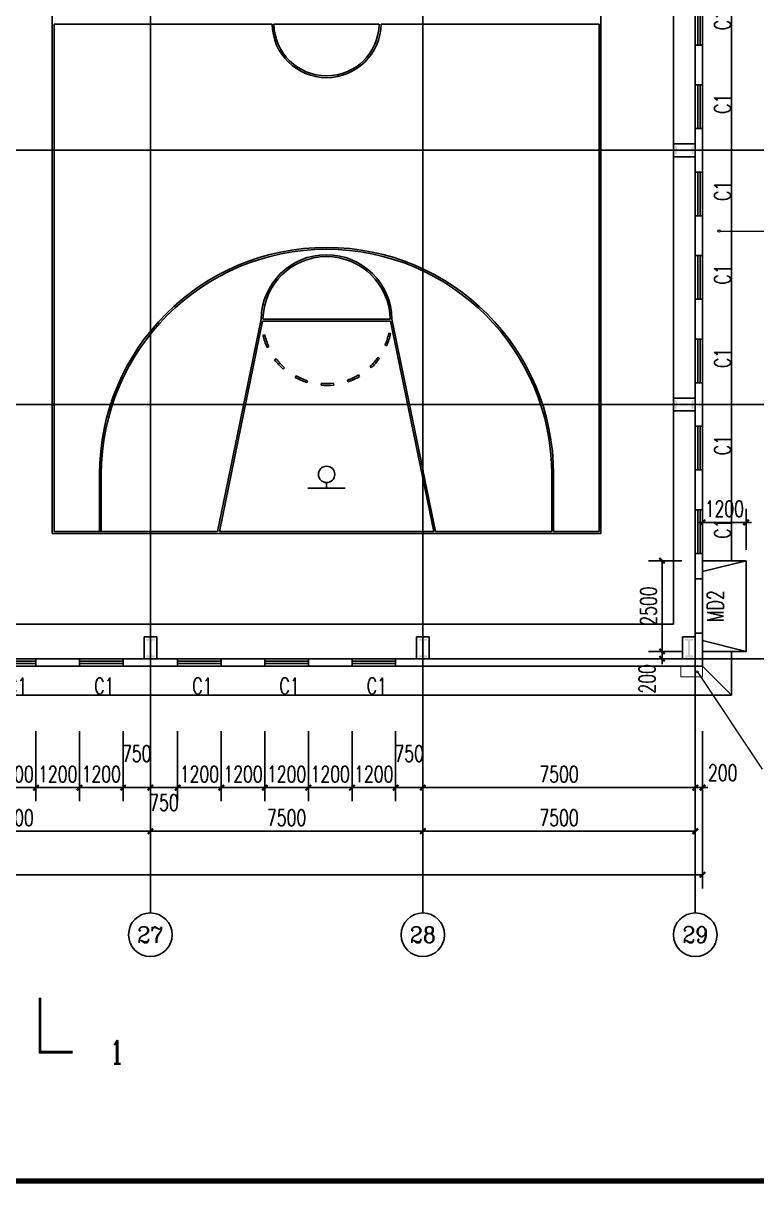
# Model space of a CAD drawing. Extents: x 962303 to 1579583, y -174742 to 224716.
# Drawn here: x 1540223 to 1560416, y 78683 to 110641 of the extents above; entities that cross this region are included whole.
import ezdxf
from ezdxf.enums import TextEntityAlignment as Align

# ---------------------------------------------------------------- set-up
doc = ezdxf.new("R2010")
doc.units = 0
doc.header["$LTSCALE"] = 1000
doc.header["$MEASUREMENT"] = 0
doc.linetypes.add('DASH', pattern=[0.35, 0.25, -0.1])
for name, color, linetype in [('AXIS', 3, 'Continuous'), ('AXIS_TEXT', 7, 'Continuous'), ('DIM_SYMB', 3, 'Continuous'), ('DOTE', 1, 'Continuous'), ('GROUND', 2, 'Continuous'), ('PUB_DIM', 3, 'Continuous'), ('PUB_TEXT', 7, 'Continuous'), ('PUB_TITLE', 4, 'Continuous'), ('STAIR', 2, 'Continuous'), ('WALL', 5, 'Continuous'), ('WINDOW', 4, 'Continuous'), ('WINDOW_TEXT', 7, 'Continuous')]:
    doc.layers.add(name, color=color, linetype=linetype)
doc.layers.add('DIM_IDEN', color=3, linetype='Continuous', lineweight=0)
doc.styles.add('_TCH_AXIS', font='COMPLEX', dxfattribs={"bigfont": 'GBCBIG'})
doc.styles.add('_TCH_DIM_T3', font='SIMPLEX', dxfattribs={"width": 0.705882, "bigfont": 'GBCBIG'})
doc.styles.add('_TCH_LABEL', font='COMPLEX', dxfattribs={"bigfont": 'GBCBIG'})
doc.styles.add('_TCH_WINDOW', font='SIMPLEX', dxfattribs={"bigfont": 'GBCBIG'})
doc.styles.add('COMPLEX', font='COMPLEX')
doc.dimstyles.new('_TCH_ARCH&&150', dxfattribs={"dimtxt": 446.25, "dimasz": 150, "dimexe": 375, "dimexo": 450, "dimgap": 150, "dimtad": 1, "dimdec": 0, "dimzin": 0, "dimdsep": 46, "dimtxsty": '_TCH_DIM_T3', "dimblk": 'ARCHTICK', "dimcen": 0.09, "dimclrt": 7, "dimazin": 2, "dimtfac": 1, "dimtdec": 0, "dimtix": 1, "dimtmove": 2, "dimatfit": 3, "dimfxl": 0, "dimtolj": 1, "dimtzin": 0, "dimarcsym": 0})

# ---------------------------------------------------------------- blocks, each defined once
blk = doc.blocks.new('_ArchTick')
at = {"color": 0, "linetype": 'ByBlock', "const_width": 0.4}
blk.add_lwpolyline([(-0.5, -0.5), (0.5, 0.5)], dxfattribs=at)
blk = doc.blocks.new('*D255')
at = {"layer": 'Defpoints', "color": 0}
for p in [(1560123, 96896), (1558923, 95691), (1560123, 95691)]:
    blk.add_point(p, dxfattribs=at)
at = {"layer": 'PUB_DIM', "color": 0, "lineweight": -2}
for p, q in [((1558923, 96141), (1558923, 97271)), ((1560123, 96141), (1560123, 97271)), ((1558923, 96896), (1558773, 96896)), ((1558923, 96896), (1560123, 96896)), ((1560123, 96896), (1560273, 96896))]:
    blk.add_line(p, q, dxfattribs=at)
at = {"layer": 'PUB_DIM', "color": 0, "lineweight": -2, "xscale": 150, "yscale": 150, "zscale": 150}
blk.add_blockref('_ArchTick', (1558923, 96896), dxfattribs=at)
at = {"layer": 'PUB_DIM', "color": 0, "lineweight": -2, "xscale": 150, "yscale": 150, "zscale": 150, "rotation": 180}
blk.add_blockref('_ArchTick', (1560123, 96896), dxfattribs=at)
at = {"layer": 'PUB_DIM', "color": 7, "insert": (1559523, 97269), "char_height": 446.2, "attachment_point": 5, "style": '_TCH_DIM_T3'}
blk.add_mtext('\\A1;1200', dxfattribs=at)
blk = doc.blocks.new('*D259')
at = {"layer": 'Defpoints', "color": 0}
for p in [(1557809, 93341), (1558799, 93341), (1558799, 93141)]:
    blk.add_point(p, dxfattribs=at)
at = {"layer": 'PUB_DIM', "color": 0, "lineweight": -2}
for p, q in [((1558349, 93341), (1557434, 93341)), ((1557809, 93341), (1557809, 93491)), ((1557809, 93141), (1557809, 93341)), ((1558349, 93141), (1557434, 93141)), ((1557809, 93141), (1557809, 92991))]:
    blk.add_line(p, q, dxfattribs=at)
at = {"layer": 'PUB_DIM', "color": 0, "lineweight": -2, "xscale": 150, "yscale": 150, "zscale": 150}
for p, rotation in [((1557809, 93341), 270), ((1557809, 93141), 90)]:
    blk.add_blockref('_ArchTick', p, dxfattribs=dict(at, rotation=rotation))
at = {"layer": 'PUB_DIM', "color": 7, "insert": (1557396, 92586), "char_height": 446.2, "attachment_point": 5, "rotation": 90, "style": '_TCH_DIM_T3'}
blk.add_mtext('\\A1;200', dxfattribs=at)
blk = doc.blocks.new('*D260')
at = {"layer": 'Defpoints', "color": 0}
for p in [(1557809, 95841), (1558799, 95841), (1558799, 93341)]:
    blk.add_point(p, dxfattribs=at)
at = {"layer": 'PUB_DIM', "color": 0, "lineweight": -2}
for p, q in [((1558349, 95841), (1557434, 95841)), ((1557809, 93341), (1557809, 95841)), ((1558349, 93341), (1557434, 93341))]:
    blk.add_line(p, q, dxfattribs=at)
at = {"layer": 'PUB_DIM', "color": 0, "lineweight": -2, "xscale": 150, "yscale": 150, "zscale": 150}
for p, rotation in [((1557809, 95841), 90), ((1557809, 93341), 270)]:
    blk.add_blockref('_ArchTick', p, dxfattribs=dict(at, rotation=rotation))
at = {"layer": 'PUB_DIM', "color": 7, "insert": (1557436, 94591), "char_height": 446.2, "attachment_point": 5, "rotation": 90, "style": '_TCH_DIM_T3'}
blk.add_mtext('\\A1;2500', dxfattribs=at)
blk = doc.blocks.new('*D552')
at = {"layer": 'AXIS', "color": 0, "lineweight": -2}
for p, q in [((1539373, 91145), (1539373, 89216)), ((1540573, 91145), (1540573, 89216)), ((1539373, 89591), (1539223, 89591)), ((1539373, 89591), (1540573, 89591)), ((1540573, 89591), (1540723, 89591))]:
    blk.add_line(p, q, dxfattribs=at)
at = {"layer": 'Defpoints', "color": 0}
for p in [(1539373, 91595), (1540573, 91595), (1540573, 89591)]:
    blk.add_point(p, dxfattribs=at)
at = {"layer": 'AXIS', "color": 0, "lineweight": -2, "xscale": 150, "yscale": 150, "zscale": 150}
blk.add_blockref('_ArchTick', (1539373, 89591), dxfattribs=at)
at = {"layer": 'AXIS', "color": 0, "lineweight": -2, "xscale": 150, "yscale": 150, "zscale": 150, "rotation": 180}
blk.add_blockref('_ArchTick', (1540573, 89591), dxfattribs=at)
at = {"layer": 'AXIS', "color": 7, "insert": (1539973, 89964), "char_height": 446.2, "attachment_point": 5, "style": '_TCH_DIM_T3'}
blk.add_mtext('\\A1;1200', dxfattribs=at)
blk = doc.blocks.new('*D553')
at = {"layer": 'AXIS', "color": 0, "lineweight": -2}
for p, q in [((1540573, 91145), (1540573, 89216)), ((1541773, 91145), (1541773, 89216)), ((1540573, 89591), (1540423, 89591)), ((1540573, 89591), (1541773, 89591)), ((1541773, 89591), (1541923, 89591))]:
    blk.add_line(p, q, dxfattribs=at)
at = {"layer": 'Defpoints', "color": 0}
for p in [(1540573, 91595), (1541773, 91595), (1541773, 89591)]:
    blk.add_point(p, dxfattribs=at)
at = {"layer": 'AXIS', "color": 0, "lineweight": -2, "xscale": 150, "yscale": 150, "zscale": 150}
blk.add_blockref('_ArchTick', (1540573, 89591), dxfattribs=at)
at = {"layer": 'AXIS', "color": 0, "lineweight": -2, "xscale": 150, "yscale": 150, "zscale": 150, "rotation": 180}
blk.add_blockref('_ArchTick', (1541773, 89591), dxfattribs=at)
at = {"layer": 'AXIS', "color": 7, "insert": (1541173, 89964), "char_height": 446.2, "attachment_point": 5, "style": '_TCH_DIM_T3'}
blk.add_mtext('\\A1;1200', dxfattribs=at)
blk = doc.blocks.new('*D554')
at = {"layer": 'AXIS', "color": 0, "lineweight": -2}
for p, q in [((1541773, 91145), (1541773, 89216)), ((1542973, 91145), (1542973, 89216)), ((1541773, 89591), (1541623, 89591)), ((1541773, 89591), (1542973, 89591)), ((1542973, 89591), (1543123, 89591))]:
    blk.add_line(p, q, dxfattribs=at)
at = {"layer": 'Defpoints', "color": 0}
for p in [(1541773, 91595), (1542973, 91595), (1542973, 89591)]:
    blk.add_point(p, dxfattribs=at)
at = {"layer": 'AXIS', "color": 0, "lineweight": -2, "xscale": 150, "yscale": 150, "zscale": 150}
blk.add_blockref('_ArchTick', (1541773, 89591), dxfattribs=at)
at = {"layer": 'AXIS', "color": 0, "lineweight": -2, "xscale": 150, "yscale": 150, "zscale": 150, "rotation": 180}
blk.add_blockref('_ArchTick', (1542973, 89591), dxfattribs=at)
at = {"layer": 'AXIS', "color": 7, "insert": (1542373, 89964), "char_height": 446.2, "attachment_point": 5, "style": '_TCH_DIM_T3'}
blk.add_mtext('\\A1;1200', dxfattribs=at)
blk = doc.blocks.new('*D555')
at = {"layer": 'AXIS', "color": 0, "lineweight": -2}
for p, q in [((1542973, 91145), (1542973, 89216)), ((1543723, 91145), (1543723, 89216)), ((1542973, 89591), (1543723, 89591))]:
    blk.add_line(p, q, dxfattribs=at)
at = {"layer": 'Defpoints', "color": 0}
for p in [(1542973, 91595), (1543723, 91595), (1543723, 89591)]:
    blk.add_point(p, dxfattribs=at)
at = {"layer": 'AXIS', "color": 0, "lineweight": -2, "xscale": 150, "yscale": 150, "zscale": 150, "rotation": 180}
blk.add_blockref('_ArchTick', (1542973, 89591), dxfattribs=at)
at = {"layer": 'AXIS', "color": 0, "lineweight": -2, "xscale": 150, "yscale": 150, "zscale": 150}
blk.add_blockref('_ArchTick', (1543723, 89591), dxfattribs=at)
at = {"layer": 'AXIS', "color": 7, "insert": (1543348, 90528), "char_height": 446.2, "attachment_point": 5, "style": '_TCH_DIM_T3'}
blk.add_mtext('\\A1;750', dxfattribs=at)
blk = doc.blocks.new('*D556')
at = {"layer": 'AXIS', "color": 0, "lineweight": -2}
for p, q in [((1543723, 91145), (1543723, 89216)), ((1544474, 91145), (1544474, 89216)), ((1543723, 89591), (1544474, 89591))]:
    blk.add_line(p, q, dxfattribs=at)
at = {"layer": 'Defpoints', "color": 0}
for p in [(1543723, 91595), (1544474, 91595), (1544474, 89591)]:
    blk.add_point(p, dxfattribs=at)
at = {"layer": 'AXIS', "color": 0, "lineweight": -2, "xscale": 150, "yscale": 150, "zscale": 150, "rotation": 180}
blk.add_blockref('_ArchTick', (1543723, 89591), dxfattribs=at)
at = {"layer": 'AXIS', "color": 0, "lineweight": -2, "xscale": 150, "yscale": 150, "zscale": 150}
blk.add_blockref('_ArchTick', (1544474, 89591), dxfattribs=at)
at = {"layer": 'AXIS', "color": 7, "insert": (1544098, 89178), "char_height": 446.2, "attachment_point": 5, "style": '_TCH_DIM_T3'}
blk.add_mtext('\\A1;750', dxfattribs=at)
blk = doc.blocks.new('*D557')
at = {"layer": 'AXIS', "color": 0, "lineweight": -2}
for p, q in [((1544474, 91145), (1544474, 89216)), ((1545674, 91145), (1545674, 89216)), ((1544474, 89591), (1544324, 89591)), ((1544474, 89591), (1545674, 89591)), ((1545674, 89591), (1545824, 89591))]:
    blk.add_line(p, q, dxfattribs=at)
at = {"layer": 'Defpoints', "color": 0}
for p in [(1544474, 91595), (1545674, 91595), (1545674, 89591)]:
    blk.add_point(p, dxfattribs=at)
at = {"layer": 'AXIS', "color": 0, "lineweight": -2, "xscale": 150, "yscale": 150, "zscale": 150}
blk.add_blockref('_ArchTick', (1544474, 89591), dxfattribs=at)
at = {"layer": 'AXIS', "color": 0, "lineweight": -2, "xscale": 150, "yscale": 150, "zscale": 150, "rotation": 180}
blk.add_blockref('_ArchTick', (1545674, 89591), dxfattribs=at)
at = {"layer": 'AXIS', "color": 7, "insert": (1545074, 89964), "char_height": 446.2, "attachment_point": 5, "style": '_TCH_DIM_T3'}
blk.add_mtext('\\A1;1200', dxfattribs=at)
blk = doc.blocks.new('*D558')
at = {"layer": 'AXIS', "color": 0, "lineweight": -2}
for p, q in [((1545674, 91145), (1545674, 89216)), ((1546874, 91145), (1546874, 89216)), ((1545674, 89591), (1545524, 89591)), ((1545674, 89591), (1546874, 89591)), ((1546874, 89591), (1547024, 89591))]:
    blk.add_line(p, q, dxfattribs=at)
at = {"layer": 'Defpoints', "color": 0}
for p in [(1545674, 91595), (1546874, 91595), (1546874, 89591)]:
    blk.add_point(p, dxfattribs=at)
at = {"layer": 'AXIS', "color": 0, "lineweight": -2, "xscale": 150, "yscale": 150, "zscale": 150}
blk.add_blockref('_ArchTick', (1545674, 89591), dxfattribs=at)
at = {"layer": 'AXIS', "color": 0, "lineweight": -2, "xscale": 150, "yscale": 150, "zscale": 150, "rotation": 180}
blk.add_blockref('_ArchTick', (1546874, 89591), dxfattribs=at)
at = {"layer": 'AXIS', "color": 7, "insert": (1546274, 89964), "char_height": 446.2, "attachment_point": 5, "style": '_TCH_DIM_T3'}
blk.add_mtext('\\A1;1200', dxfattribs=at)
blk = doc.blocks.new('*D559')
at = {"layer": 'AXIS', "color": 0, "lineweight": -2}
for p, q in [((1546874, 91145), (1546874, 89216)), ((1548074, 91145), (1548074, 89216)), ((1546874, 89591), (1546724, 89591)), ((1546874, 89591), (1548074, 89591)), ((1548074, 89591), (1548224, 89591))]:
    blk.add_line(p, q, dxfattribs=at)
at = {"layer": 'Defpoints', "color": 0}
for p in [(1546874, 91595), (1548074, 91595), (1548074, 89591)]:
    blk.add_point(p, dxfattribs=at)
at = {"layer": 'AXIS', "color": 0, "lineweight": -2, "xscale": 150, "yscale": 150, "zscale": 150}
blk.add_blockref('_ArchTick', (1546874, 89591), dxfattribs=at)
at = {"layer": 'AXIS', "color": 0, "lineweight": -2, "xscale": 150, "yscale": 150, "zscale": 150, "rotation": 180}
blk.add_blockref('_ArchTick', (1548074, 89591), dxfattribs=at)
at = {"layer": 'AXIS', "color": 7, "insert": (1547474, 89964), "char_height": 446.2, "attachment_point": 5, "style": '_TCH_DIM_T3'}
blk.add_mtext('\\A1;1200', dxfattribs=at)
blk = doc.blocks.new('*D560')
at = {"layer": 'AXIS', "color": 0, "lineweight": -2}
for p, q in [((1548074, 91145), (1548074, 89216)), ((1549274, 91145), (1549274, 89216)), ((1548074, 89591), (1547924, 89591)), ((1548074, 89591), (1549274, 89591)), ((1549274, 89591), (1549424, 89591))]:
    blk.add_line(p, q, dxfattribs=at)
at = {"layer": 'Defpoints', "color": 0}
for p in [(1548074, 91595), (1549274, 91595), (1549274, 89591)]:
    blk.add_point(p, dxfattribs=at)
at = {"layer": 'AXIS', "color": 0, "lineweight": -2, "xscale": 150, "yscale": 150, "zscale": 150}
blk.add_blockref('_ArchTick', (1548074, 89591), dxfattribs=at)
at = {"layer": 'AXIS', "color": 0, "lineweight": -2, "xscale": 150, "yscale": 150, "zscale": 150, "rotation": 180}
blk.add_blockref('_ArchTick', (1549274, 89591), dxfattribs=at)
at = {"layer": 'AXIS', "color": 7, "insert": (1548674, 89964), "char_height": 446.2, "attachment_point": 5, "style": '_TCH_DIM_T3'}
blk.add_mtext('\\A1;1200', dxfattribs=at)
blk = doc.blocks.new('*D561')
at = {"layer": 'AXIS', "color": 0, "lineweight": -2}
for p, q in [((1549274, 91145), (1549274, 89216)), ((1550474, 91145), (1550474, 89216)), ((1549274, 89591), (1549124, 89591)), ((1549274, 89591), (1550474, 89591)), ((1550474, 89591), (1550624, 89591))]:
    blk.add_line(p, q, dxfattribs=at)
at = {"layer": 'Defpoints', "color": 0}
for p in [(1549274, 91595), (1550474, 91595), (1550474, 89591)]:
    blk.add_point(p, dxfattribs=at)
at = {"layer": 'AXIS', "color": 0, "lineweight": -2, "xscale": 150, "yscale": 150, "zscale": 150}
blk.add_blockref('_ArchTick', (1549274, 89591), dxfattribs=at)
at = {"layer": 'AXIS', "color": 0, "lineweight": -2, "xscale": 150, "yscale": 150, "zscale": 150, "rotation": 180}
blk.add_blockref('_ArchTick', (1550474, 89591), dxfattribs=at)
at = {"layer": 'AXIS', "color": 7, "insert": (1549874, 89964), "char_height": 446.2, "attachment_point": 5, "style": '_TCH_DIM_T3'}
blk.add_mtext('\\A1;1200', dxfattribs=at)
blk = doc.blocks.new('*D562')
at = {"layer": 'AXIS', "color": 0, "lineweight": -2}
for p, q in [((1550474, 91145), (1550474, 89216)), ((1551223, 91145), (1551223, 89216)), ((1550474, 89591), (1551223, 89591))]:
    blk.add_line(p, q, dxfattribs=at)
at = {"layer": 'Defpoints', "color": 0}
for p in [(1550474, 91595), (1551223, 91595), (1551223, 89591)]:
    blk.add_point(p, dxfattribs=at)
at = {"layer": 'AXIS', "color": 0, "lineweight": -2, "xscale": 150, "yscale": 150, "zscale": 150, "rotation": 180}
blk.add_blockref('_ArchTick', (1550474, 89591), dxfattribs=at)
at = {"layer": 'AXIS', "color": 0, "lineweight": -2, "xscale": 150, "yscale": 150, "zscale": 150}
blk.add_blockref('_ArchTick', (1551223, 89591), dxfattribs=at)
at = {"layer": 'AXIS', "color": 7, "insert": (1550848, 90528), "char_height": 446.2, "attachment_point": 5, "style": '_TCH_DIM_T3'}
blk.add_mtext('\\A1;750', dxfattribs=at)
blk = doc.blocks.new('*D563')
at = {"layer": 'AXIS', "color": 0, "lineweight": -2}
for p, q in [((1551223, 91145), (1551223, 89216)), ((1558723, 91145), (1558723, 89216)), ((1551223, 89591), (1558723, 89591))]:
    blk.add_line(p, q, dxfattribs=at)
at = {"layer": 'Defpoints', "color": 0}
for p in [(1551223, 91595), (1558723, 91595), (1558723, 89591)]:
    blk.add_point(p, dxfattribs=at)
at = {"layer": 'AXIS', "color": 0, "lineweight": -2, "xscale": 150, "yscale": 150, "zscale": 150, "rotation": 180}
blk.add_blockref('_ArchTick', (1551223, 89591), dxfattribs=at)
at = {"layer": 'AXIS', "color": 0, "lineweight": -2, "xscale": 150, "yscale": 150, "zscale": 150}
blk.add_blockref('_ArchTick', (1558723, 89591), dxfattribs=at)
at = {"layer": 'AXIS', "color": 7, "insert": (1554973, 89964), "char_height": 446.2, "attachment_point": 5, "style": '_TCH_DIM_T3'}
blk.add_mtext('\\A1;7500', dxfattribs=at)
blk = doc.blocks.new('*D564')
at = {"layer": 'AXIS', "color": 0, "lineweight": -2}
for p, q in [((1558723, 91145), (1558723, 89216)), ((1558923, 91145), (1558923, 89216)), ((1558723, 89591), (1558573, 89591)), ((1558723, 89591), (1558923, 89591)), ((1558923, 89591), (1559073, 89591))]:
    blk.add_line(p, q, dxfattribs=at)
at = {"layer": 'Defpoints', "color": 0}
for p in [(1558723, 91595), (1558923, 91595), (1558923, 89591)]:
    blk.add_point(p, dxfattribs=at)
at = {"layer": 'AXIS', "color": 0, "lineweight": -2, "xscale": 150, "yscale": 150, "zscale": 150}
blk.add_blockref('_ArchTick', (1558723, 89591), dxfattribs=at)
at = {"layer": 'AXIS', "color": 0, "lineweight": -2, "xscale": 150, "yscale": 150, "zscale": 150, "rotation": 180}
blk.add_blockref('_ArchTick', (1558923, 89591), dxfattribs=at)
at = {"layer": 'AXIS', "color": 7, "insert": (1559478, 90003), "char_height": 446.2, "attachment_point": 5, "style": '_TCH_DIM_T3'}
blk.add_mtext('\\A1;200', dxfattribs=at)
blk = doc.blocks.new('*D944')
at = {"layer": 'AXIS', "color": 0, "lineweight": -2}
for p, q in [((1560373, 100141), (1564048, 100141)), ((1563673, 93141), (1563673, 100141)), ((1560373, 93141), (1564048, 93141))]:
    blk.add_line(p, q, dxfattribs=at)
at = {"layer": 'Defpoints', "color": 0}
for p in [(1559923, 100141), (1563673, 100141), (1559923, 93141)]:
    blk.add_point(p, dxfattribs=at)
at = {"layer": 'AXIS', "color": 0, "lineweight": -2, "xscale": 150, "yscale": 150, "zscale": 150}
for p, rotation in [((1563673, 100141), 90), ((1563673, 93141), 270)]:
    blk.add_blockref('_ArchTick', p, dxfattribs=dict(at, rotation=rotation))
at = {"layer": 'AXIS', "color": 7, "insert": (1563300, 96641), "char_height": 446.2, "attachment_point": 5, "rotation": 90, "style": '_TCH_DIM_T3'}
blk.add_mtext('\\A1;7000', dxfattribs=at)
blk = doc.blocks.new('*D945')
at = {"layer": 'AXIS', "color": 0, "lineweight": -2}
for p, q in [((1560373, 107141), (1564048, 107141)), ((1563673, 100141), (1563673, 107141)), ((1560373, 100141), (1564048, 100141))]:
    blk.add_line(p, q, dxfattribs=at)
at = {"layer": 'Defpoints', "color": 0}
for p in [(1559923, 107141), (1563673, 107141), (1559923, 100141)]:
    blk.add_point(p, dxfattribs=at)
at = {"layer": 'AXIS', "color": 0, "lineweight": -2, "xscale": 150, "yscale": 150, "zscale": 150}
for p, rotation in [((1563673, 107141), 90), ((1563673, 100141), 270)]:
    blk.add_blockref('_ArchTick', p, dxfattribs=dict(at, rotation=rotation))
at = {"layer": 'AXIS', "color": 7, "insert": (1563300, 103641), "char_height": 446.2, "attachment_point": 5, "rotation": 90, "style": '_TCH_DIM_T3'}
blk.add_mtext('\\A1;7000', dxfattribs=at)
blk = doc.blocks.new('*D946')
at = {"layer": 'AXIS', "color": 0, "lineweight": -2}
for p, q in [((1560373, 114141), (1564048, 114141)), ((1563673, 107141), (1563673, 114141)), ((1560373, 107141), (1564048, 107141))]:
    blk.add_line(p, q, dxfattribs=at)
at = {"layer": 'Defpoints', "color": 0}
for p in [(1559923, 114141), (1563673, 114141), (1559923, 107141)]:
    blk.add_point(p, dxfattribs=at)
at = {"layer": 'AXIS', "color": 0, "lineweight": -2, "xscale": 150, "yscale": 150, "zscale": 150}
for p, rotation in [((1563673, 114141), 90), ((1563673, 107141), 270)]:
    blk.add_blockref('_ArchTick', p, dxfattribs=dict(at, rotation=rotation))
at = {"layer": 'AXIS', "color": 7, "insert": (1563300, 110641), "char_height": 446.2, "attachment_point": 5, "rotation": 90, "style": '_TCH_DIM_T3'}
blk.add_mtext('\\A1;7000', dxfattribs=at)
blk = doc.blocks.new('*D975')
at = {"layer": 'AXIS', "color": 0, "lineweight": -2}
for p, q in [((1536223, 91691), (1536223, 88016)), ((1543723, 91691), (1543723, 88016)), ((1536223, 88391), (1543723, 88391))]:
    blk.add_line(p, q, dxfattribs=at)
at = {"layer": 'Defpoints', "color": 0}
for p in [(1536223, 92141), (1543723, 92141), (1543723, 88391)]:
    blk.add_point(p, dxfattribs=at)
at = {"layer": 'AXIS', "color": 0, "lineweight": -2, "xscale": 150, "yscale": 150, "zscale": 150, "rotation": 180}
blk.add_blockref('_ArchTick', (1536223, 88391), dxfattribs=at)
at = {"layer": 'AXIS', "color": 0, "lineweight": -2, "xscale": 150, "yscale": 150, "zscale": 150}
blk.add_blockref('_ArchTick', (1543723, 88391), dxfattribs=at)
at = {"layer": 'AXIS', "color": 7, "insert": (1539973, 88764), "char_height": 446.2, "attachment_point": 5, "style": '_TCH_DIM_T3'}
blk.add_mtext('\\A1;7500', dxfattribs=at)
blk = doc.blocks.new('*D976')
at = {"layer": 'AXIS', "color": 0, "lineweight": -2}
for p, q in [((1543723, 91691), (1543723, 88016)), ((1551223, 91691), (1551223, 88016)), ((1543723, 88391), (1551223, 88391))]:
    blk.add_line(p, q, dxfattribs=at)
at = {"layer": 'Defpoints', "color": 0}
for p in [(1543723, 92141), (1551223, 92141), (1551223, 88391)]:
    blk.add_point(p, dxfattribs=at)
at = {"layer": 'AXIS', "color": 0, "lineweight": -2, "xscale": 150, "yscale": 150, "zscale": 150, "rotation": 180}
blk.add_blockref('_ArchTick', (1543723, 88391), dxfattribs=at)
at = {"layer": 'AXIS', "color": 0, "lineweight": -2, "xscale": 150, "yscale": 150, "zscale": 150}
blk.add_blockref('_ArchTick', (1551223, 88391), dxfattribs=at)
at = {"layer": 'AXIS', "color": 7, "insert": (1547473, 88764), "char_height": 446.2, "attachment_point": 5, "style": '_TCH_DIM_T3'}
blk.add_mtext('\\A1;7500', dxfattribs=at)
blk = doc.blocks.new('*D977')
at = {"layer": 'AXIS', "color": 0, "lineweight": -2}
for p, q in [((1551223, 91691), (1551223, 88016)), ((1558723, 91691), (1558723, 88016)), ((1551223, 88391), (1558723, 88391))]:
    blk.add_line(p, q, dxfattribs=at)
at = {"layer": 'Defpoints', "color": 0}
for p in [(1551223, 92141), (1558723, 92141), (1558723, 88391)]:
    blk.add_point(p, dxfattribs=at)
at = {"layer": 'AXIS', "color": 0, "lineweight": -2, "xscale": 150, "yscale": 150, "zscale": 150, "rotation": 180}
blk.add_blockref('_ArchTick', (1551223, 88391), dxfattribs=at)
at = {"layer": 'AXIS', "color": 0, "lineweight": -2, "xscale": 150, "yscale": 150, "zscale": 150}
blk.add_blockref('_ArchTick', (1558723, 88391), dxfattribs=at)
at = {"layer": 'AXIS', "color": 7, "insert": (1554973, 88764), "char_height": 446.2, "attachment_point": 5, "style": '_TCH_DIM_T3'}
blk.add_mtext('\\A1;7500', dxfattribs=at)
blk = doc.blocks.new('*D978')
at = {"layer": 'AXIS', "color": 0, "lineweight": -2}
for p, q in [((1348523, 91145), (1348523, 86816)), ((1558923, 91145), (1558923, 86816)), ((1348523, 87191), (1558923, 87191))]:
    blk.add_line(p, q, dxfattribs=at)
at = {"layer": 'Defpoints', "color": 0}
for p in [(1348523, 91595), (1558923, 91595), (1558923, 87191)]:
    blk.add_point(p, dxfattribs=at)
at = {"layer": 'AXIS', "color": 0, "lineweight": -2, "xscale": 150, "yscale": 150, "zscale": 150, "rotation": 180}
blk.add_blockref('_ArchTick', (1348523, 87191), dxfattribs=at)
at = {"layer": 'AXIS', "color": 0, "lineweight": -2, "xscale": 150, "yscale": 150, "zscale": 150}
blk.add_blockref('_ArchTick', (1558923, 87191), dxfattribs=at)
at = {"layer": 'AXIS', "color": 7, "insert": (1453723, 87564), "char_height": 446.2, "attachment_point": 5, "style": '_TCH_DIM_T3'}
blk.add_mtext('\\A1;210400', dxfattribs=at)
blk = doc.blocks.new('_AXISO')
blk.add_circle((0, 0), 0.5)
at = {"layer": 'AXIS_TEXT', "style": 'COMPLEX', "width": 1.041667}
blk.add_attdef('A', text='', height=0.56, dxfattribs=at).set_placement((-0.25, -0.28), (0.25, -0.28), align=Align.FIT)
blk = doc.blocks.new('$WINLIB2D$00000001')
at = {"color": 0}
for points in [[(-0.5, 0.5), (-0.5, -0.5)], [(-0.5, 0.5), (0.5, 0.5)], [(0.5, -0.5), (0.5, 0.5)], [(0.5, 0.167), (-0.5, 0.167)], [(0.5, -0.167), (-0.5, -0.167)], [(-0.5, -0.5), (0.5, -0.5)]]:
    blk.add_lwpolyline(points, dxfattribs=at)

msp = doc.modelspace()

# ---------------------------------------------------------------- hatches: boundary and pattern name
h = msp.add_hatch(color=2)
h.paths.add_polyline_path([(1558212.9, 107115.4), (1558212.9, 107171.4), (1558620.9, 107171.4), (1558620.9, 107115.4)])
h.paths.add_polyline_path([(1558620.9, 107031.4), (1558620.9, 107255.4), (1558676.9, 107255.4), (1558676.9, 107031.4)])
h.paths.add_polyline_path([(1558156.9, 107031.4), (1558156.9, 107255.4), (1558212.9, 107255.4), (1558212.9, 107031.4)])
h = msp.add_hatch(color=2)
h.paths.add_polyline_path([(1558212.9, 100115.4), (1558212.9, 100171.4), (1558620.9, 100171.4), (1558620.9, 100115.4)])
h.paths.add_polyline_path([(1558620.9, 100031.4), (1558620.9, 100255.4), (1558676.9, 100255.4), (1558676.9, 100031.4)])
h.paths.add_polyline_path([(1558156.9, 100031.4), (1558156.9, 100255.4), (1558212.9, 100255.4), (1558212.9, 100031.4)])
h = msp.add_hatch(color=2)
h.paths.add_polyline_path([(1543697.7, 93230.5), (1543753.7, 93230.5), (1543753.7, 93638.5), (1543697.7, 93638.5)])
h.paths.add_polyline_path([(1543613.7, 93638.5), (1543837.7, 93638.5), (1543837.7, 93694.5), (1543613.7, 93694.5)])
h.paths.add_polyline_path([(1543613.7, 93174.5), (1543837.7, 93174.5), (1543837.7, 93230.5), (1543613.7, 93230.5)])
h = msp.add_hatch(color=2)
h.paths.add_polyline_path([(1551197.7, 93230.5), (1551253.7, 93230.5), (1551253.7, 93638.5), (1551197.7, 93638.5)])
h.paths.add_polyline_path([(1551113.7, 93638.5), (1551337.7, 93638.5), (1551337.7, 93694.5), (1551113.7, 93694.5)])
h.paths.add_polyline_path([(1551113.7, 93174.5), (1551337.7, 93174.5), (1551337.7, 93230.5), (1551113.7, 93230.5)])
h = msp.add_hatch(color=2)
h.paths.add_polyline_path([(1558522.5, 93230.5), (1558578.5, 93230.5), (1558578.5, 93638.5), (1558522.5, 93638.5)])
h.paths.add_polyline_path([(1558438.5, 93638.5), (1558662.5, 93638.5), (1558662.5, 93694.5), (1558438.5, 93694.5)])
h.paths.add_polyline_path([(1558438.5, 93174.5), (1558662.5, 93174.5), (1558662.5, 93230.5), (1558438.5, 93230.5)])

# ---------------------------------------------------------------- linework, layer by layer
for p, q in [((1558123.2, 127190.9), (1558123.2, 94090.9)), ((1541023.2, 96590.9), (1541023.2, 110665.9)), ((1541073.2, 110615.9), (1547073.4, 110615.9)), ((1541073.2, 96640.9), (1541073.2, 110615.9)), ((1547123.4, 110615.9), (1550023, 110615.9)), ((1550073, 110615.9), (1556073.2, 110615.9)), ((1556073.2, 110615.9), (1556073.2, 96640.9)), ((1556123.2, 110665.9), (1556123.2, 96590.9)), ((1545624.2, 96640.9), (1546814.1, 102440.9)), ((1545920.4, 98333.3), (1546773.4, 102490.9)), ((1550332.2, 102440.9), (1546814.1, 102440.9)), ((1550323, 102490.9), (1546823.4, 102490.9)), ((1551522.1, 96640.9), (1550332.2, 102440.9)), ((1551230.3, 98312), (1550373, 102490.9)), ((1546871.8, 102056.2), (1546823.2, 102044.5)), ((1550285.3, 102103.6), (1550334.2, 102093.3)), ((1546983.2, 101734.9), (1546937.7, 101714)), ((1550182.9, 101779.4), (1550228.9, 101759.7)), ((1547183.6, 101402.1), (1547143.9, 101371.8)), ((1549991.8, 101441.2), (1550032.3, 101411.9)), ((1547415.5, 101153.5), (1547382.4, 101116)), ((1549766.9, 101186.2), (1549801, 101149.6)), ((1547733.5, 100930.5), (1547709.5, 100886.6)), ((1548046.3, 100797.1), (1548031.2, 100749.4)), ((1548427.4, 100722), (1548423.2, 100672.1)), ((1548767.4, 100726.7), (1548772.9, 100677)), ((1549146.2, 100812.4), (1549162.6, 100765.1)), ((1549455.2, 100954.4), (1549480.4, 100911.2)), ((1542323.2, 96640.9), (1542323.2, 98215.9)), ((1542373.2, 96640.9), (1542373.2, 98215.9)), ((1545573.2, 96640.9), (1545920.4, 98333.3)), ((1551573.2, 96640.9), (1551226, 98333.3)), ((1554773.2, 98215.9), (1554773.2, 96640.9)), ((1554823.2, 98215.9), (1554823.2, 96640.9)), ((1549082, 97840.9), (1548055.4, 97840.9)), ((1548573.2, 97840.9), (1548573.2, 97990.9)), ((1541023.2, 96590.9), (1556123.2, 96590.9)), ((1541073.2, 96640.9), (1545573.2, 96640.9)), ((1545624.2, 96640.9), (1551522.1, 96640.9)), ((1551573.2, 96640.9), (1554773.2, 96640.9)), ((1554823.2, 96640.9), (1556073.2, 96640.9)), ((1558123.2, 94090.9), (1368273.2, 94090.9))]:
    msp.add_line(p, q)
msp.add_lwpolyline([(1556123.2, 124690.9), (1541023.2, 124690.9), (1541023.2, 96590.9), (1556123.2, 96590.9)], close=True)
at = {"const_width": 30}
msp.add_lwpolyline([(1558323.2, 92940.9), (1558323.2, 92640.9), (1558923.2, 92640.9), (1558923.2, 92940.9)], dxfattribs=at)
msp.add_circle((1548573.2, 98215.9), 225)
for centre, radius, start, end in [((1548573.2, 110640.9), 1500, 180.95497, 359.04503), ((1548573.2, 110640.9), 1450, 180.98791, 359.01209), ((1548573.2, 98215.9), 6250, 0, 180), ((1548573.2, 98215.9), 6200, 0, 180), ((1548573.2, 102465.9), 1800, 0.79646, 179.20354), ((1548573.2, 102465.9), 1750, 0.81854, 179.18146), ((1548573.2, 102465.9), 1800, 193.53982, 204.69027), ((1548573.2, 102465.9), 1750, 193.53982, 204.69027), ((1548573.2, 102465.9), 1750, 336.90265, 348.0531), ((1548573.2, 102465.9), 1800, 336.90265, 348.0531), ((1548573.2, 102465.9), 1800, 217.43363, 228.58407), ((1548573.2, 102465.9), 1750, 217.43363, 228.58407), ((1548573.2, 102465.9), 1750, 313.00885, 324.15929), ((1548573.2, 102465.9), 1800, 313.00885, 324.15929), ((1548573.2, 102465.9), 1800, 241.32743, 252.47788), ((1548573.2, 102465.9), 1750, 241.32743, 252.47788), ((1548573.2, 102465.9), 1800, 265.22124, 276.37168), ((1548573.2, 102465.9), 1750, 265.22124, 276.37168), ((1548573.2, 102465.9), 1750, 289.11504, 300.26549), ((1548573.2, 102465.9), 1800, 289.11504, 300.26549)]:
    msp.add_arc(centre, radius, start, end)
at = {"layer": 'AXIS'}
for p, q in [((1559923.2, 107140.9), (1565923.2, 107140.9)), ((1559923.2, 100140.9), (1565923.2, 100140.9)), ((1559923.2, 93140.9), (1565923.2, 93140.9)), ((1543723.2, 92140.9), (1543723.2, 86140.9)), ((1551223.2, 92140.9), (1551223.2, 86140.9)), ((1558723.2, 92140.9), (1558723.2, 86140.9))]:
    msp.add_line(p, q, dxfattribs=at)
at = {"layer": 'DIM_IDEN'}
for p, q in [((1559407.1, 104918.1), (1565661.9, 104918.1)), ((1558792.6, 92758.1), (1560564.7, 90098.5))]:
    msp.add_line(p, q, dxfattribs=at)
for centre, radius in [((1559374.6, 104918.1), 32.6), ((1558778.8, 92778.7), 24.8)]:
    msp.add_circle(centre, radius, dxfattribs=at)
at = {"layer": 'DIM_SYMB', "const_width": 75}
msp.add_lwpolyline([(1540684.4, 83807.6), (1540684.4, 82307.6), (1541584.4, 82307.6)], dxfattribs=at)
at = {"layer": 'DOTE'}
for p, q in [((1543723.2, 92140.9), (1543723.2, 129140.9)), ((1551223.2, 92140.9), (1551223.2, 129140.9)), ((1558723.2, 92140.9), (1558723.2, 129140.9)), ((1558723.2, 92140.9), (1558723.2, 129140.9)), ((1347723.2, 107140.9), (1559923.2, 107140.9)), ((1347723.2, 100140.9), (1559923.2, 100140.9)), ((1347723.2, 93140.9), (1559923.2, 93140.9))]:
    msp.add_line(p, q, dxfattribs=at)
at = {"layer": 'GROUND'}
for p, q in [((1559723.2, 95840.9), (1559723.2, 129140.9)), ((1558923.2, 95840.9), (1558923.2, 128340.9)), ((1558923.2, 92940.9), (1558923.2, 93340.9)), ((1559723.2, 92140.9), (1559723.2, 93340.9)), ((1348523.2, 92940.9), (1558923.2, 92940.9)), ((1558923.2, 92940.9), (1559723.2, 92140.9)), ((1347723.2, 92140.9), (1559723.2, 92140.9))]:
    msp.add_line(p, q, dxfattribs=at)
at = {"layer": 'PUB_TEXT'}
for p, q in [((1558123.3, 107316.1), (1558723.2, 107316.1)), ((1558123.3, 106965.6), (1558123.3, 107316.1)), ((1558723.2, 107316.1), (1558723.2, 106965.6)), ((1558723.2, 106965.6), (1558123.3, 106965.6)), ((1558123.3, 100316.1), (1558723.2, 100316.1)), ((1558123.3, 99965.6), (1558123.3, 100316.1)), ((1558723.2, 100316.1), (1558723.2, 99965.6)), ((1558723.2, 99965.6), (1558123.3, 99965.6)), ((1543898.4, 93740.8), (1543548, 93740.8)), ((1543548, 93740.8), (1543548, 93140.9)), ((1543898.4, 93140.9), (1543898.4, 93740.8)), ((1551398.4, 93740.8), (1551048, 93740.8)), ((1551048, 93740.8), (1551048, 93140.9)), ((1551398.4, 93140.9), (1551398.4, 93740.8)), ((1558723.2, 93740.8), (1558372.7, 93740.8)), ((1558372.7, 93740.8), (1558372.7, 93140.9)), ((1558723.2, 93140.9), (1558723.2, 93740.8)), ((1543548, 93140.9), (1543898.4, 93140.9)), ((1551048, 93140.9), (1551398.4, 93140.9)), ((1558372.7, 93140.9), (1558723.2, 93140.9))]:
    msp.add_line(p, q, dxfattribs=at)
at = {"layer": 'PUB_TITLE', "const_width": 150}
msp.add_lwpolyline([(1338083.3, 78758.1), (1578083.3, 78758.1), (1578083.3, 138758.1), (1338083.3, 138758.1)], close=True, dxfattribs=at)
at = {"layer": 'STAIR'}
for p, q in [((1560123.2, 95840.9), (1558923.2, 95840.9)), ((1558923.2, 93340.9), (1558923.2, 95840.9)), ((1558923.2, 95540.9), (1560123.2, 95840.9)), ((1560123.2, 93340.9), (1560123.2, 95840.9)), ((1558923.2, 93640.9), (1560123.2, 93340.9)), ((1560123.2, 93340.9), (1558923.2, 93340.9))]:
    msp.add_line(p, q, dxfattribs=at)
at = {"layer": 'WALL'}
for p, q in [((1558923.2, 110040.9), (1558723.2, 110040.9)), ((1558723.2, 110040.9), (1558723.2, 108940.9)), ((1558923.2, 108940.9), (1558923.2, 110040.9)), ((1558723.2, 108940.9), (1558923.2, 108940.9)), ((1558923.2, 107740.9), (1558723.2, 107740.9)), ((1558723.2, 107740.9), (1558723.2, 106540.9)), ((1558923.2, 106540.9), (1558923.2, 107740.9)), ((1558723.2, 106540.9), (1558923.2, 106540.9)), ((1558923.2, 105340.9), (1558723.2, 105340.9)), ((1558723.2, 105340.9), (1558723.2, 104240.9)), ((1558923.2, 104240.9), (1558923.2, 105340.9)), ((1558723.2, 104240.9), (1558923.2, 104240.9)), ((1558923.2, 103040.9), (1558723.2, 103040.9)), ((1558723.2, 103040.9), (1558723.2, 101940.9)), ((1558923.2, 101940.9), (1558923.2, 103040.9)), ((1558723.2, 101940.9), (1558923.2, 101940.9)), ((1558923.2, 100740.9), (1558723.2, 100740.9)), ((1558723.2, 100740.9), (1558723.2, 99540.9)), ((1558923.2, 99540.9), (1558923.2, 100740.9)), ((1558723.2, 99540.9), (1558923.2, 99540.9)), ((1558923.2, 98340.9), (1558723.2, 98340.9)), ((1558723.2, 98340.9), (1558723.2, 97240.9)), ((1558923.2, 97240.9), (1558923.2, 98340.9)), ((1558723.2, 97240.9), (1558923.2, 97240.9)), ((1558923.2, 96040.9), (1558723.2, 96040.9)), ((1558723.2, 96040.9), (1558723.2, 95340.9)), ((1558923.2, 95340.9), (1558923.2, 96040.9)), ((1558723.2, 95340.9), (1558923.2, 95340.9)), ((1558923.2, 93840.9), (1558723.2, 93840.9)), ((1558723.2, 93840.9), (1558723.2, 93140.9)), ((1558923.2, 92940.9), (1558923.2, 93840.9)), ((1541773.2, 93140.9), (1540573.2, 93140.9)), ((1540573.2, 93140.9), (1540573.2, 92940.9)), ((1541773.2, 92940.9), (1541773.2, 93140.9)), ((1544473.6, 93140.9), (1542973.2, 93140.9)), ((1542973.2, 93140.9), (1542973.2, 92940.9)), ((1544473.6, 92940.9), (1544473.6, 93140.9)), ((1546873.6, 93140.9), (1545673.6, 93140.9)), ((1545673.6, 93140.9), (1545673.6, 92940.9)), ((1546873.6, 92940.9), (1546873.6, 93140.9)), ((1549273.6, 93140.9), (1548073.6, 93140.9)), ((1548073.6, 93140.9), (1548073.6, 92940.9)), ((1549273.6, 92940.9), (1549273.6, 93140.9)), ((1558723.2, 93140.9), (1550473.6, 93140.9)), ((1550473.6, 93140.9), (1550473.6, 92940.9)), ((1540573.2, 92940.9), (1541773.2, 92940.9)), ((1542973.2, 92940.9), (1544473.6, 92940.9)), ((1545673.6, 92940.9), (1546873.6, 92940.9)), ((1548073.6, 92940.9), (1549273.6, 92940.9)), ((1550473.6, 92940.9), (1558923.2, 92940.9))]:
    msp.add_line(p, q, dxfattribs=at)
at = {"layer": 'WINDOW', "linetype": 'DASH'}
for p, q in [((1558923.2, 95340.9), (1558723.2, 95340.9)), ((1558723.2, 93840.9), (1558923.2, 93840.9))]:
    msp.add_line(p, q, dxfattribs=at)

# ---------------------------------------------------------------- block references
at = {"layer": 'AXIS'}
ref = msp.add_blockref('_AXISO', (1543723.2, 85540.9), dxfattribs=dict(at, xscale=1200, yscale=1200, zscale=1200))
ref.add_attrib('A', '27', dxfattribs={"layer": 'AXIS_TEXT', "height": 441.41, "style": '_TCH_AXIS'}).set_placement((1543365.8, 85320.2), (1544080.5, 85320.2), align=Align.FIT)
ref = msp.add_blockref('_AXISO', (1551223.2, 85540.9), dxfattribs=dict(at, xscale=1200, yscale=1200, zscale=1200))
ref.add_attrib('A', '28', dxfattribs={"layer": 'AXIS_TEXT', "height": 441.41, "style": '_TCH_AXIS'}).set_placement((1550865.8, 85320.2), (1551580.5, 85320.2), align=Align.FIT)
ref = msp.add_blockref('_AXISO', (1558723.2, 85540.9), dxfattribs=dict(at, xscale=1200, yscale=1200, zscale=1200))
ref.add_attrib('A', '29', dxfattribs={"layer": 'AXIS_TEXT', "height": 450.98, "style": '_TCH_AXIS', "width": 0.970588}).set_placement((1558368.8, 85315.4), (1559077.5, 85315.4), align=Align.FIT)
at = {"layer": 'WINDOW'}
ref = msp.add_blockref('$WINLIB2D$00000001', (1558823.2, 110640.9), dxfattribs=dict(at, xscale=1200, yscale=200, zscale=1200, rotation=89.99999999999962))
ref.add_attrib('A', 'C1', (1559696.3, 110445.9), dxfattribs={"layer": 'WINDOW_TEXT', "height": 446.25, "rotation": 90, "style": '_TCH_WINDOW', "width": 0.705882})
ref = msp.add_blockref('$WINLIB2D$00000001', (1558823.2, 108340.9), dxfattribs=dict(at, xscale=1200, yscale=200, zscale=1200, rotation=89.99999999999962))
ref.add_attrib('A', 'C1', (1559696.3, 108145.9), dxfattribs={"layer": 'WINDOW_TEXT', "height": 446.25, "rotation": 90, "style": '_TCH_WINDOW', "width": 0.705882})
ref = msp.add_blockref('$WINLIB2D$00000001', (1558823.2, 105940.9), dxfattribs=dict(at, xscale=1200, yscale=200, zscale=1200, rotation=89.99999999999962))
ref.add_attrib('A', 'C1', (1559696.3, 105745.9), dxfattribs={"layer": 'WINDOW_TEXT', "height": 446.25, "rotation": 90, "style": '_TCH_WINDOW', "width": 0.705882})
ref = msp.add_blockref('$WINLIB2D$00000001', (1558823.2, 103640.9), dxfattribs=dict(at, xscale=1200, yscale=200, zscale=1200, rotation=89.99999999999962))
ref.add_attrib('A', 'C1', (1559696.3, 103445.9), dxfattribs={"layer": 'WINDOW_TEXT', "height": 446.25, "rotation": 90, "style": '_TCH_WINDOW', "width": 0.705882})
ref = msp.add_blockref('$WINLIB2D$00000001', (1558823.2, 101340.9), dxfattribs=dict(at, xscale=1200, yscale=200, zscale=1200, rotation=89.99999999999962))
ref.add_attrib('A', 'C1', (1559696.3, 101145.9), dxfattribs={"layer": 'WINDOW_TEXT', "height": 446.25, "rotation": 90, "style": '_TCH_WINDOW', "width": 0.705882})
ref = msp.add_blockref('$WINLIB2D$00000001', (1558823.2, 98940.9), dxfattribs=dict(at, xscale=1200, yscale=200, zscale=1200, rotation=89.99999999999962))
ref.add_attrib('A', 'C1', (1559696.3, 98745.9), dxfattribs={"layer": 'WINDOW_TEXT', "height": 446.25, "rotation": 90, "style": '_TCH_WINDOW', "width": 0.705882})
ref = msp.add_blockref('$WINLIB2D$00000001', (1558823.2, 96640.9), dxfattribs=dict(at, xscale=1200, yscale=200, zscale=1200, rotation=89.99999999999962))
ref.add_attrib('A', 'C1', (1559696.3, 96445.9), dxfattribs={"layer": 'WINDOW_TEXT', "height": 446.25, "rotation": 90, "style": '_TCH_WINDOW', "width": 0.705882})
ref = msp.add_blockref('$WINLIB2D$00000001', (1539973.2, 93040.9), dxfattribs=dict(at, xscale=-1200, yscale=200, zscale=-1200))
ref.add_attrib('A', 'C1', (1539778.2, 92167.7), dxfattribs={"layer": 'WINDOW_TEXT', "height": 446.25, "style": '_TCH_WINDOW', "width": 0.705882})
ref = msp.add_blockref('$WINLIB2D$00000001', (1542373.2, 93040.9), dxfattribs=dict(at, xscale=-1200, yscale=200, zscale=-1200))
ref.add_attrib('A', 'C1', (1542178.2, 92167.7), dxfattribs={"layer": 'WINDOW_TEXT', "height": 446.25, "style": '_TCH_WINDOW', "width": 0.705882})
ref = msp.add_blockref('$WINLIB2D$00000001', (1545073.6, 93040.9), dxfattribs=dict(at, xscale=-1200, yscale=200, zscale=-1200))
ref.add_attrib('A', 'C1', (1544878.6, 92167.7), dxfattribs={"layer": 'WINDOW_TEXT', "height": 446.25, "style": '_TCH_WINDOW', "width": 0.705882})
ref = msp.add_blockref('$WINLIB2D$00000001', (1547473.6, 93040.9), dxfattribs=dict(at, xscale=-1200, yscale=200, zscale=-1200))
ref.add_attrib('A', 'C1', (1547278.6, 92167.7), dxfattribs={"layer": 'WINDOW_TEXT', "height": 446.25, "style": '_TCH_WINDOW', "width": 0.705882})
ref = msp.add_blockref('$WINLIB2D$00000001', (1549873.6, 93040.9), dxfattribs=dict(at, xscale=-1200, yscale=200, zscale=-1200))
ref.add_attrib('A', 'C1', (1549678.6, 92167.7), dxfattribs={"layer": 'WINDOW_TEXT', "height": 446.25, "style": '_TCH_WINDOW', "width": 0.705882})

# ---------------------------------------------------------------- texts
at = {"layer": 'PUB_TEXT', "style": '_TCH_LABEL', "width": 0.705882}
msp.add_text('1', height=637.5, dxfattribs=at).set_placement((1542608.6, 81988.8))
at = {"layer": 'WINDOW_TEXT', "style": '_TCH_WINDOW', "width": 0.705882}
msp.add_text('MD2', height=446.25, rotation=90, dxfattribs=at).set_placement((1559497.8, 94148.4))

# ---------------------------------------------------------------- dimensions: what is measured, and where the dimension line sits
at = {"layer": 'AXIS'}
for p1, p2, distance, picture, middle in [((1559923.2, 107140.9), (1559923.2, 114140.9), -3750, '*D946', (1563300.1, 110640.9)), ((1559923.2, 100140.9), (1559923.2, 107140.9), -3750, '*D945', (1563300.1, 103640.9)), ((1559923.2, 93140.9), (1559923.2, 100140.9), -3750, '*D944', (1563300.1, 96640.9)), ((1536223.2, 92140.9), (1543723.2, 92140.9), -3750, '*D975', (1539973.2, 88764)), ((1543723.2, 92140.9), (1551223.2, 92140.9), -3750, '*D976', (1547473.2, 88764)), ((1551223.2, 92140.9), (1558723.2, 92140.9), -3750, '*D977', (1554973.2, 88764)), ((1348523.2, 91595.3), (1558923.2, 91595.3), -4404.5, '*D978', (1453723.2, 87564)), ((1539373.2, 91595.3), (1540573.2, 91595.3), -2004.5, '*D552', (1539973.2, 89964)), ((1540573.2, 91595.3), (1541773.2, 91595.3), -2004.5, '*D553', (1541173.2, 89964)), ((1541773.2, 91595.3), (1542973.2, 91595.3), -2004.5, '*D554', (1542373.2, 89964)), ((1544473.6, 91595.3), (1545673.6, 91595.3), -2004.5, '*D557', (1545073.6, 89964)), ((1545673.6, 91595.3), (1546873.6, 91595.3), -2004.5, '*D558', (1546273.6, 89964)), ((1546873.6, 91595.3), (1548073.6, 91595.3), -2004.5, '*D559', (1547473.6, 89964)), ((1548073.6, 91595.3), (1549273.6, 91595.3), -2004.5, '*D560', (1548673.6, 89964)), ((1549273.6, 91595.3), (1550473.6, 91595.3), -2004.5, '*D561', (1549873.6, 89964)), ((1551223.2, 91595.3), (1558723.2, 91595.3), -2004.5, '*D563', (1554973.2, 89964))]:
    dim = msp.add_aligned_dim(p1=p1, p2=p2, distance=distance, dimstyle='_TCH_ARCH&&150', dxfattribs=at)
    dim.commit()
    dim.dimension.update_dxf_attribs({"geometry": picture, "text_midpoint": middle})
for base, p1, p2, picture, middle in [((1543723.2, 89590.9), (1542973.2, 91595.3), (1543723.2, 91595.3), '*D555', (1543348.2, 90528.4)), ((1544473.6, 89590.9), (1543723.2, 91595.3), (1544473.6, 91595.3), '*D556', (1544098.4, 89178.4)), ((1551223.2, 89590.9), (1550473.6, 91595.3), (1551223.2, 91595.3), '*D562', (1550848.4, 90528.4)), ((1558923.2, 89590.9), (1558723.2, 91595.3), (1558923.2, 91595.3), '*D564', (1559478.2, 90003.4))]:
    dim = msp.add_linear_dim(base=base, p1=p1, p2=p2, angle=0, dimstyle='_TCH_ARCH&&150', dxfattribs=at)
    dim.commit()
    dim.dimension.update_dxf_attribs({"geometry": picture, "text_midpoint": middle, "dimtype": 129})
at = {"layer": 'PUB_DIM'}
for p1, p2, distance, picture, middle in [((1558923.2, 95690.9), (1560123.2, 95690.9), 1205.2, '*D255', (1559523.2, 97269.2)), ((1558799.1, 93340.9), (1558799.1, 95840.9), 990.1, '*D260', (1557435.8, 94590.9))]:
    dim = msp.add_aligned_dim(p1=p1, p2=p2, distance=distance, dimstyle='_TCH_ARCH&&150', dxfattribs=at)
    dim.commit()
    dim.dimension.update_dxf_attribs({"geometry": picture, "text_midpoint": middle})
dim = msp.add_linear_dim(base=(1557809, 93340.9), p1=(1558799.1, 93140.9), p2=(1558799.1, 93340.9), angle=90, dimstyle='_TCH_ARCH&&150', dxfattribs=at)
dim.commit()
dim.dimension.update_dxf_attribs({"geometry": '*D259', "text_midpoint": (1557396.5, 92585.9), "dimtype": 129})

doc.saveas('drawing.dxf')
